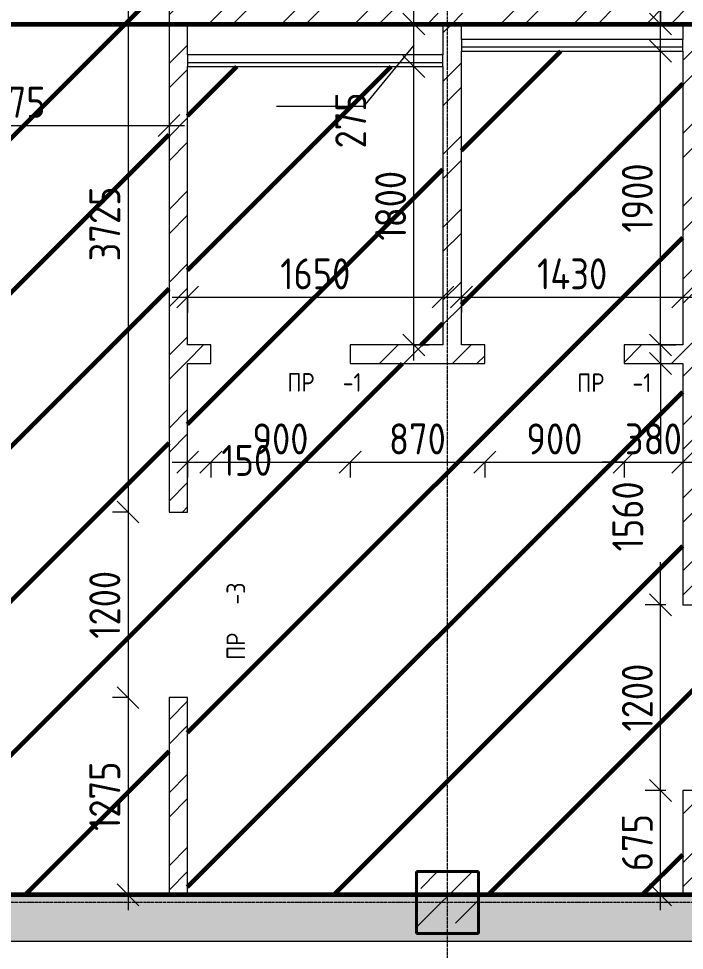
# Model space of a CAD drawing. Header units: millimetres. Extents: x -56773 to 323062, y -262288 to 76460.
# Drawn here: x -11972 to -7670, y -7304 to -1280 of the extents above; entities that cross this region are included whole.
import ezdxf

# ---------------------------------------------------------------- set-up
doc = ezdxf.new("R2010")
doc.units = ezdxf.units.MM
doc.linetypes.add('ADSK_Линия сетки', pattern=[25, 20, -2.5, 0, -2.5])
for name, color, linetype, lineweight in [('1.1) Шлифовка потолка', 5, 'Continuous', 60), ('Марки', 7, 'Continuous', 20), ('Несущие колонны', 7, 'Continuous', 18), ('Оси', 7, 'Continuous', 9), ('Размеры', 7, 'Continuous', 9), ('Стены внутренние', 7, 'Continuous', 18), ('Стены штриховка', 7, 'Continuous', 9)]:
    doc.layers.add(name, color=color, linetype=linetype, lineweight=lineweight)
doc.styles.add('GOST Common_3', font='', dxfattribs={"width": 0.9, "height": 200})
doc.styles.add('GOST Common_9', font='', dxfattribs={"width": 0.9, "height": 120})
doc.styles.get('GOST Common_3').set_extended_font_data('GOST Common')
doc.styles.get('GOST Common_9').set_extended_font_data('GOST Common')
doc.dimstyles.new('ADSK_Основной_2_0', dxfattribs={"dimscale": 304.8, "dimtxt": 201.142999, "dimasz": 0.463911, "dimexe": 0.328084, "dimexo": 0.328084, "dimgap": 0.164042, "dimtad": 1, "dimdec": 3, "dimrnd": 0.001, "dimdsep": 46, "dimtxsty": 'GOST Common_3', "dimblk1": 'OBLIQUE', "dimblk2": 'OBLIQUE', "dimsah": 1, "dimcen": 0.09, "dimdle": 0.328084, "dimazin": 2, "dimtfac": 1, "dimtdec": 4, "dimtix": 1, "dimtmove": 0, "dimatfit": 3, "dimfxl": 1, "dimtvp": 1, "dimtolj": 1, "dimtzin": 0, "dimlwd": 20, "dimlwe": 20, "dimarcsym": 2})
doc.dimstyles.new('ADSK_Основной_2_0_1', dxfattribs={"dimscale": 304.8, "dimtxt": 201.142999, "dimasz": 0.463911, "dimexe": 0.328084, "dimexo": 0.328084, "dimgap": 0.164042, "dimtad": 1, "dimdec": 3, "dimrnd": 0.001, "dimdsep": 46, "dimtxsty": 'GOST Common_3', "dimblk1": 'OBLIQUE', "dimblk2": 'OBLIQUE', "dimsah": 1, "dimcen": 0.09, "dimdle": 0.328084, "dimazin": 2, "dimtfac": 1, "dimtdec": 4, "dimtix": 1, "dimtmove": 1, "dimatfit": 3, "dimfxl": 1, "dimtvp": 1, "dimtolj": 1, "dimtzin": 0, "dimlwd": 20, "dimlwe": 20, "dimarcsym": 2})
pattern_1 = [(45, (0, 0), (-224.5064, 224.5064), []), (45, (224.5, 0), (-224.5064, 224.5064), [396.875, -79.375, 3.353, -76.022])]
pattern_2 = [(45, (0, 0), (-235.732, 235.732), []), (45, (157.15, 0), (-235.732, 235.732), [])]

# ---------------------------------------------------------------- blocks, each defined once
blk = doc.blocks.new('ADSK_КолоннаЖБ_Прямоугольная - 400x400 мм-1809659-Кладочный план подвала')
at = {"layer": 'Несущие колонны', "lineweight": 40}
for p, q in [((-200, 200), (200, 200)), ((-200, -200), (-200, 200)), ((200, 200), (200, -200)), ((200, -200), (-200, -200))]:
    blk.add_line(p, q, dxfattribs=at)
blk = doc.blocks.new('_Oblique')
at = {"color": 0, "linetype": 'ByBlock', "lineweight": -2}
blk.add_line((-0.5, -0.5), (0.5, 0.5), dxfattribs=at)
blk = doc.blocks.new('DIMBLOCK159-Кладочный план подвала')
at = {"layer": 'Defpoints', "color": 0, "transparency": 16777216}
for p in [(-13075, -1565), (-11000, -1870.8), (-11000, -1970.8)]:
    blk.add_point(p, dxfattribs=at)
at = {"layer": 'Размеры', "color": 0, "lineweight": 20, "transparency": 16777216}
for p, q in [((-13075, -1665), (-13075, -2070.8)), ((-13175, -1970.8), (-10900, -1970.8)), ((-11000, -1970.8), (-11000, -2070.8))]:
    blk.add_line(p, q, dxfattribs=at)
at = {"layer": 'Размеры', "color": 0, "lineweight": 20, "transparency": 16777216, "xscale": 141.4, "yscale": 141.4, "zscale": 141.4, "rotation": 180}
blk.add_blockref('_Oblique', (-13075, -1970.8), dxfattribs=at)
at = {"layer": 'Размеры', "color": 0, "lineweight": 20, "transparency": 16777216, "xscale": 141.4, "yscale": 141.4, "zscale": 141.4}
blk.add_blockref('_Oblique', (-11000, -1970.8), dxfattribs=at)
at = {"layer": 'Размеры', "color": 0, "lineweight": 9, "transparency": 16777216, "insert": (-12037.5, -1820.8), "char_height": 200, "width": 605.475, "attachment_point": 5, "style": 'GOST Common_3'}
blk.add_mtext('\\A1;2075', dxfattribs=at)
blk = doc.blocks.new('DIMBLOCK162-Кладочный план подвала')
at = {"layer": 'Defpoints', "color": 0, "transparency": 16777216}
for p in [(-11000, -745), (-11265.2, -4470), (-11165.2, -4470)]:
    blk.add_point(p, dxfattribs=at)
at = {"layer": 'Размеры', "color": 0, "lineweight": 20, "transparency": 16777216}
for p, q in [((-11265.2, -645), (-11265.2, -4570)), ((-11100, -745), (-11365.2, -745)), ((-11265.2, -4470), (-11365.2, -4470))]:
    blk.add_line(p, q, dxfattribs=at)
at = {"layer": 'Размеры', "color": 0, "lineweight": 20, "transparency": 16777216, "xscale": 141.4, "yscale": 141.4, "zscale": 141.4}
for p, rotation in [((-11265.2, -745), 90), ((-11265.2, -4470), 270)]:
    blk.add_blockref('_Oblique', p, dxfattribs=dict(at, rotation=rotation))
at = {"layer": 'Размеры', "color": 0, "lineweight": 9, "transparency": 16777216, "insert": (-11415.2, -2607.5), "char_height": 200, "width": 605.475, "attachment_point": 5, "rotation": 90, "style": 'GOST Common_3'}
blk.add_mtext('\\A1;3725', dxfattribs=at)
blk = doc.blocks.new('DIMBLOCK163-Кладочный план подвала')
at = {"layer": 'Defpoints', "color": 0, "transparency": 16777216}
for p in [(-11165.2, -4470), (-11265.2, -5670), (-11165.2, -5670)]:
    blk.add_point(p, dxfattribs=at)
at = {"layer": 'Размеры', "color": 0, "lineweight": 20, "transparency": 16777216}
for p, q in [((-11265.2, -4370), (-11265.2, -5770)), ((-11265.2, -4470), (-11365.2, -4470)), ((-11265.2, -5670), (-11365.2, -5670))]:
    blk.add_line(p, q, dxfattribs=at)
at = {"layer": 'Размеры', "color": 0, "lineweight": 20, "transparency": 16777216, "xscale": 141.4, "yscale": 141.4, "zscale": 141.4}
for p, rotation in [((-11265.2, -4470), 90), ((-11265.2, -5670), 270)]:
    blk.add_blockref('_Oblique', p, dxfattribs=dict(at, rotation=rotation))
at = {"layer": 'Размеры', "color": 0, "lineweight": 9, "transparency": 16777216, "insert": (-11415.2, -5070), "char_height": 200, "width": 560.473, "attachment_point": 5, "rotation": 90, "style": 'GOST Common_3'}
blk.add_mtext('\\A1;1200', dxfattribs=at)
blk = doc.blocks.new('DIMBLOCK164-Кладочный план подвала')
at = {"layer": 'Defpoints', "color": 0, "transparency": 16777216}
for p in [(-11165.2, -5670), (-11265.2, -6945), (-11165.2, -6945)]:
    blk.add_point(p, dxfattribs=at)
at = {"layer": 'Размеры', "color": 0, "lineweight": 20, "transparency": 16777216}
for p, q in [((-11265.2, -5570), (-11265.2, -7045)), ((-11265.2, -5670), (-11365.2, -5670)), ((-11265.2, -6945), (-11365.2, -6945))]:
    blk.add_line(p, q, dxfattribs=at)
at = {"layer": 'Размеры', "color": 0, "lineweight": 20, "transparency": 16777216, "xscale": 141.4, "yscale": 141.4, "zscale": 141.4}
for p, rotation in [((-11265.2, -5670), 90), ((-11265.2, -6945), 270)]:
    blk.add_blockref('_Oblique', p, dxfattribs=dict(at, rotation=rotation))
at = {"layer": 'Размеры', "color": 0, "lineweight": 9, "transparency": 16777216, "insert": (-11415.2, -6307.5), "char_height": 200, "width": 560.473, "attachment_point": 5, "rotation": 90, "style": 'GOST Common_3'}
blk.add_mtext('\\A1;1275', dxfattribs=at)
blk = doc.blocks.new('DIMBLOCK165-Кладочный план подвала')
at = {"layer": 'Defpoints', "color": 0, "transparency": 16777216}
for p in [(-10880, -4047.3), (-10730, -4047.3), (-10730, -4147.3)]:
    blk.add_point(p, dxfattribs=at)
at = {"layer": 'Размеры', "color": 0, "lineweight": 20, "transparency": 16777216}
for p, q in [((-10980, -4147.3), (-10630, -4147.3)), ((-10880, -4147.3), (-10880, -4247.3)), ((-10730, -4147.3), (-10730, -4247.3))]:
    blk.add_line(p, q, dxfattribs=at)
at = {"layer": 'Размеры', "color": 0, "lineweight": 20, "transparency": 16777216, "xscale": 141.4, "yscale": 141.4, "zscale": 141.4, "rotation": 180}
blk.add_blockref('_Oblique', (-10880, -4147.3), dxfattribs=at)
at = {"layer": 'Размеры', "color": 0, "lineweight": 20, "transparency": 16777216, "xscale": 141.4, "yscale": 141.4, "zscale": 141.4}
blk.add_blockref('_Oblique', (-10730, -4147.3), dxfattribs=at)
at = {"layer": 'Размеры', "color": 0, "lineweight": 9, "transparency": 16777216, "insert": (-10662.3, -4036), "char_height": 200, "width": 409.104, "attachment_point": 1, "line_spacing_factor": 1.022761, "style": 'GOST Common_3'}
blk.add_mtext('\\A1;150', dxfattribs=at)
blk = doc.blocks.new('DIMBLOCK166-Кладочный план подвала')
at = {"layer": 'Defpoints', "color": 0, "transparency": 16777216}
for p in [(-10730, -4047.3), (-9830, -4047.3), (-9830, -4147.3)]:
    blk.add_point(p, dxfattribs=at)
at = {"layer": 'Размеры', "color": 0, "lineweight": 20, "transparency": 16777216}
for p, q in [((-10830, -4147.3), (-9730, -4147.3)), ((-10730, -4147.3), (-10730, -4247.3)), ((-9830, -4147.3), (-9830, -4247.3))]:
    blk.add_line(p, q, dxfattribs=at)
at = {"layer": 'Размеры', "color": 0, "lineweight": 20, "transparency": 16777216, "xscale": 141.4, "yscale": 141.4, "zscale": 141.4, "rotation": 180}
blk.add_blockref('_Oblique', (-10730, -4147.3), dxfattribs=at)
at = {"layer": 'Размеры', "color": 0, "lineweight": 20, "transparency": 16777216, "xscale": 141.4, "yscale": 141.4, "zscale": 141.4}
blk.add_blockref('_Oblique', (-9830, -4147.3), dxfattribs=at)
at = {"layer": 'Размеры', "color": 0, "lineweight": 9, "transparency": 16777216, "insert": (-10280, -3997.3), "char_height": 200, "width": 454.106, "attachment_point": 5, "style": 'GOST Common_3'}
blk.add_mtext('\\A1;900', dxfattribs=at)
blk = doc.blocks.new('DIMBLOCK167-Кладочный план подвала')
at = {"layer": 'Defpoints', "color": 0, "transparency": 16777216}
for p in [(-9830, -4047.3), (-8960, -4047.3), (-8960, -4147.3)]:
    blk.add_point(p, dxfattribs=at)
at = {"layer": 'Размеры', "color": 0, "lineweight": 20, "transparency": 16777216}
for p, q in [((-9930, -4147.3), (-8860, -4147.3)), ((-9830, -4147.3), (-9830, -4247.3)), ((-8960, -4147.3), (-8960, -4247.3))]:
    blk.add_line(p, q, dxfattribs=at)
at = {"layer": 'Размеры', "color": 0, "lineweight": 20, "transparency": 16777216, "xscale": 141.4, "yscale": 141.4, "zscale": 141.4, "rotation": 180}
blk.add_blockref('_Oblique', (-9830, -4147.3), dxfattribs=at)
at = {"layer": 'Размеры', "color": 0, "lineweight": 20, "transparency": 16777216, "xscale": 141.4, "yscale": 141.4, "zscale": 141.4}
blk.add_blockref('_Oblique', (-8960, -4147.3), dxfattribs=at)
at = {"layer": 'Размеры', "color": 0, "lineweight": 9, "transparency": 16777216, "insert": (-9395, -3997.3), "char_height": 200, "width": 454.106, "attachment_point": 5, "style": 'GOST Common_3'}
blk.add_mtext('\\A1;870', dxfattribs=at)
blk = doc.blocks.new('DIMBLOCK168-Кладочный план подвала')
at = {"layer": 'Defpoints', "color": 0, "transparency": 16777216}
for p in [(-8960, -4047.3), (-8060, -4047.3), (-8060, -4147.3)]:
    blk.add_point(p, dxfattribs=at)
at = {"layer": 'Размеры', "color": 0, "lineweight": 20, "transparency": 16777216}
for p, q in [((-9060, -4147.3), (-7960, -4147.3)), ((-8960, -4147.3), (-8960, -4247.3)), ((-8060, -4147.3), (-8060, -4247.3))]:
    blk.add_line(p, q, dxfattribs=at)
at = {"layer": 'Размеры', "color": 0, "lineweight": 20, "transparency": 16777216, "xscale": 141.4, "yscale": 141.4, "zscale": 141.4, "rotation": 180}
blk.add_blockref('_Oblique', (-8960, -4147.3), dxfattribs=at)
at = {"layer": 'Размеры', "color": 0, "lineweight": 20, "transparency": 16777216, "xscale": 141.4, "yscale": 141.4, "zscale": 141.4}
blk.add_blockref('_Oblique', (-8060, -4147.3), dxfattribs=at)
at = {"layer": 'Размеры', "color": 0, "lineweight": 9, "transparency": 16777216, "insert": (-8510, -3997.3), "char_height": 200, "width": 454.106, "attachment_point": 5, "style": 'GOST Common_3'}
blk.add_mtext('\\A1;900', dxfattribs=at)
blk = doc.blocks.new('DIMBLOCK169-Кладочный план подвала')
at = {"layer": 'Defpoints', "color": 0, "transparency": 16777216}
for p in [(-8060, -4047.3), (-7680, -4047.3), (-7680, -4147.3)]:
    blk.add_point(p, dxfattribs=at)
at = {"layer": 'Размеры', "color": 0, "lineweight": 20, "transparency": 16777216}
for p, q in [((-8060, -4147.3), (-8201.4, -4147.3)), ((-8060, -4147.3), (-8060, -4247.3)), ((-8060, -4147.3), (-7680, -4147.3)), ((-7680, -4147.3), (-7680, -4247.3)), ((-7680, -4147.3), (-7538.6, -4147.3))]:
    blk.add_line(p, q, dxfattribs=at)
at = {"layer": 'Размеры', "color": 0, "lineweight": 20, "transparency": 16777216, "xscale": 141.4, "yscale": 141.4, "zscale": 141.4}
blk.add_blockref('_Oblique', (-8060, -4147.3), dxfattribs=at)
at = {"layer": 'Размеры', "color": 0, "lineweight": 20, "transparency": 16777216, "xscale": 141.4, "yscale": 141.4, "zscale": 141.4, "rotation": 180}
blk.add_blockref('_Oblique', (-7680, -4147.3), dxfattribs=at)
at = {"layer": 'Размеры', "color": 0, "lineweight": 9, "transparency": 16777216, "insert": (-7870, -3997.3), "char_height": 200, "width": 454.106, "attachment_point": 5, "style": 'GOST Common_3'}
blk.add_mtext('\\A1;380', dxfattribs=at)
blk = doc.blocks.new('DIMBLOCK170-Кладочный план подвала')
at = {"layer": 'Defpoints', "color": 0, "transparency": 16777216}
for p in [(-9518, -1590), (-9418, -1590), (-9518, -3390)]:
    blk.add_point(p, dxfattribs=at)
at = {"layer": 'Размеры', "color": 0, "lineweight": 20, "transparency": 16777216}
for p, q in [((-9418, -3490), (-9418, -1490)), ((-9418, -1590), (-9318, -1590)), ((-9418, -3390), (-9318, -3390))]:
    blk.add_line(p, q, dxfattribs=at)
at = {"layer": 'Размеры', "color": 0, "lineweight": 20, "transparency": 16777216, "xscale": 141.4, "yscale": 141.4, "zscale": 141.4}
for p, rotation in [((-9418, -1590), 90), ((-9418, -3390), 270)]:
    blk.add_blockref('_Oblique', p, dxfattribs=dict(at, rotation=rotation))
at = {"layer": 'Размеры', "color": 0, "lineweight": 9, "transparency": 16777216, "insert": (-9568, -2490), "char_height": 200, "width": 560.473, "attachment_point": 5, "rotation": 90, "style": 'GOST Common_3'}
blk.add_mtext('\\A1;1800', dxfattribs=at)
blk = doc.blocks.new('DIMBLOCK171-Кладочный план подвала')
at = {"layer": 'Defpoints', "color": 0, "transparency": 16777216}
for p in [(-9518, -1315), (-9418, -1315), (-9518, -1590)]:
    blk.add_point(p, dxfattribs=at)
at = {"layer": 'Размеры', "color": 0, "lineweight": 20, "transparency": 16777216}
for p, q in [((-9418, -1690), (-9418, -1215)), ((-9418, -1315), (-9318, -1315)), ((-9418, -1452.5), (-9742.8, -1848.5)), ((-9418, -1590), (-9318, -1590)), ((-9742.8, -1848.5), (-10305.7, -1848.5))]:
    blk.add_line(p, q, dxfattribs=at)
at = {"layer": 'Размеры', "color": 0, "lineweight": 20, "transparency": 16777216, "xscale": 141.4, "yscale": 141.4, "zscale": 141.4}
for p, rotation in [((-9418, -1315), 90), ((-9418, -1590), 270)]:
    blk.add_blockref('_Oblique', p, dxfattribs=dict(at, rotation=rotation))
at = {"layer": 'Размеры', "color": 0, "lineweight": 9, "transparency": 16777216, "insert": (-9926.2, -2119.2), "char_height": 200, "width": 454.106, "attachment_point": 1, "rotation": 90, "line_spacing_factor": 1.022761, "style": 'GOST Common_3'}
blk.add_mtext('\\A1;275', dxfattribs=at)
blk = doc.blocks.new('DIMBLOCK172-Кладочный план подвала')
at = {"layer": 'Defpoints', "color": 0, "transparency": 16777216}
for p in [(-7924, -1490), (-7824, -1490), (-7924, -3390)]:
    blk.add_point(p, dxfattribs=at)
at = {"layer": 'Размеры', "color": 0, "lineweight": 20, "transparency": 16777216}
for p, q in [((-7824, -3490), (-7824, -1390)), ((-7824, -1490), (-7724, -1490)), ((-7824, -3390), (-7724, -3390))]:
    blk.add_line(p, q, dxfattribs=at)
at = {"layer": 'Размеры', "color": 0, "lineweight": 20, "transparency": 16777216, "xscale": 141.4, "yscale": 141.4, "zscale": 141.4}
for p, rotation in [((-7824, -1490), 90), ((-7824, -3390), 270)]:
    blk.add_blockref('_Oblique', p, dxfattribs=dict(at, rotation=rotation))
at = {"layer": 'Размеры', "color": 0, "lineweight": 9, "transparency": 16777216, "insert": (-7974, -2440), "char_height": 200, "width": 560.473, "attachment_point": 5, "rotation": 90, "style": 'GOST Common_3'}
blk.add_mtext('\\A1;1900', dxfattribs=at)
blk = doc.blocks.new('DIMBLOCK173-Кладочный план подвала')
at = {"layer": 'Defpoints', "color": 0, "transparency": 16777216}
for p in [(-7924, -1315), (-7824, -1315), (-7924, -1490)]:
    blk.add_point(p, dxfattribs=at)
at = {"layer": 'Размеры', "color": 0, "lineweight": 20, "transparency": 16777216}
for p, q in [((-7682.6, -785.1), (-7824, -785.1)), ((-7824, -785.1), (-7824, -1315)), ((-7824, -1590), (-7824, -1215)), ((-7824, -1315), (-7724, -1315)), ((-7824, -1490), (-7724, -1490))]:
    blk.add_line(p, q, dxfattribs=at)
at = {"layer": 'Размеры', "color": 0, "lineweight": 20, "transparency": 16777216, "xscale": 141.4, "yscale": 141.4, "zscale": 141.4}
for p, rotation in [((-7824, -1315), 90), ((-7824, -1490), 270)]:
    blk.add_blockref('_Oblique', p, dxfattribs=dict(at, rotation=rotation))
at = {"layer": 'Размеры', "color": 0, "lineweight": 9, "transparency": 16777216, "insert": (-7551.7, -806.3), "char_height": 200, "width": 409.104, "attachment_point": 1, "rotation": 90, "line_spacing_factor": 1.022761, "style": 'GOST Common_3'}
blk.add_mtext('\\A1;175', dxfattribs=at)
blk = doc.blocks.new('DIMBLOCK174-Кладочный план подвала')
at = {"layer": 'Defpoints', "color": 0, "transparency": 16777216}
for p in [(-10880, -2980.2), (-9230, -2980.2), (-9230, -3080.1)]:
    blk.add_point(p, dxfattribs=at)
at = {"layer": 'Размеры', "color": 0, "lineweight": 20, "transparency": 16777216}
for p, q in [((-10980, -3080.1), (-9130, -3080.1)), ((-10880, -3080.2), (-10880, -3180.1)), ((-9230, -3080.2), (-9230, -3180.1))]:
    blk.add_line(p, q, dxfattribs=at)
at = {"layer": 'Размеры', "color": 0, "lineweight": 20, "transparency": 16777216, "xscale": 141.4, "yscale": 141.4, "zscale": 141.4, "rotation": 180}
blk.add_blockref('_Oblique', (-10880, -3080.1), dxfattribs=at)
at = {"layer": 'Размеры', "color": 0, "lineweight": 20, "transparency": 16777216, "xscale": 141.4, "yscale": 141.4, "zscale": 141.4}
blk.add_blockref('_Oblique', (-9230, -3080.1), dxfattribs=at)
at = {"layer": 'Размеры', "color": 0, "lineweight": 9, "transparency": 16777216, "insert": (-10055, -2930.1), "char_height": 200, "width": 560.473, "attachment_point": 5, "style": 'GOST Common_3'}
blk.add_mtext('\\A1;1650', dxfattribs=at)
blk = doc.blocks.new('DIMBLOCK175-Кладочный план подвала')
at = {"layer": 'Defpoints', "color": 0, "transparency": 16777216}
for p in [(-9110, -2980.2), (-7680, -2980.2), (-7680, -3080.1)]:
    blk.add_point(p, dxfattribs=at)
at = {"layer": 'Размеры', "color": 0, "lineweight": 20, "transparency": 16777216}
for p, q in [((-9210, -3080.1), (-7580, -3080.1)), ((-9110, -3080.2), (-9110, -3180.1)), ((-7680, -3080.2), (-7680, -3180.1))]:
    blk.add_line(p, q, dxfattribs=at)
at = {"layer": 'Размеры', "color": 0, "lineweight": 20, "transparency": 16777216, "xscale": 141.4, "yscale": 141.4, "zscale": 141.4, "rotation": 180}
blk.add_blockref('_Oblique', (-9110, -3080.1), dxfattribs=at)
at = {"layer": 'Размеры', "color": 0, "lineweight": 20, "transparency": 16777216, "xscale": 141.4, "yscale": 141.4, "zscale": 141.4}
blk.add_blockref('_Oblique', (-7680, -3080.1), dxfattribs=at)
at = {"layer": 'Размеры', "color": 0, "lineweight": 9, "transparency": 16777216, "insert": (-8395, -2930.1), "char_height": 200, "width": 580.928, "attachment_point": 5, "style": 'GOST Common_3'}
blk.add_mtext('\\A1;1430', dxfattribs=at)
blk = doc.blocks.new('DIMBLOCK183-Кладочный план подвала')
at = {"layer": 'Defpoints', "color": 0, "transparency": 16777216}
for p in [(-7824, -6270), (-7690, -6270), (-7924, -6945)]:
    blk.add_point(p, dxfattribs=at)
at = {"layer": 'Размеры', "color": 0, "lineweight": 20, "transparency": 16777216}
for p, q in [((-7824, -7045), (-7824, -6170)), ((-7790, -6270), (-7924, -6270)), ((-7824, -6945), (-7724, -6945))]:
    blk.add_line(p, q, dxfattribs=at)
at = {"layer": 'Размеры', "color": 0, "lineweight": 20, "transparency": 16777216, "xscale": 141.4, "yscale": 141.4, "zscale": 141.4}
for p, rotation in [((-7824, -6270), 90), ((-7824, -6945), 270)]:
    blk.add_blockref('_Oblique', p, dxfattribs=dict(at, rotation=rotation))
at = {"layer": 'Размеры', "color": 0, "lineweight": 9, "transparency": 16777216, "insert": (-7974, -6607.5), "char_height": 200, "width": 454.106, "attachment_point": 5, "rotation": 90, "style": 'GOST Common_3'}
blk.add_mtext('\\A1;675', dxfattribs=at)
blk = doc.blocks.new('DIMBLOCK184-Кладочный план подвала')
at = {"layer": 'Defpoints', "color": 0, "transparency": 16777216}
for p in [(-7824, -5070), (-7690, -5070), (-7690, -6270)]:
    blk.add_point(p, dxfattribs=at)
at = {"layer": 'Размеры', "color": 0, "lineweight": 20, "transparency": 16777216}
for p, q in [((-7824, -6370), (-7824, -4970)), ((-7790, -5070), (-7924, -5070)), ((-7790, -6270), (-7924, -6270))]:
    blk.add_line(p, q, dxfattribs=at)
at = {"layer": 'Размеры', "color": 0, "lineweight": 20, "transparency": 16777216, "xscale": 141.4, "yscale": 141.4, "zscale": 141.4}
for p, rotation in [((-7824, -5070), 90), ((-7824, -6270), 270)]:
    blk.add_blockref('_Oblique', p, dxfattribs=dict(at, rotation=rotation))
at = {"layer": 'Размеры', "color": 0, "lineweight": 9, "transparency": 16777216, "insert": (-7974, -5670), "char_height": 200, "width": 560.473, "attachment_point": 5, "rotation": 90, "style": 'GOST Common_3'}
blk.add_mtext('\\A1;1200', dxfattribs=at)
blk = doc.blocks.new('DIMBLOCK185-Кладочный план подвала')
at = {"layer": 'Defpoints', "color": 0, "transparency": 16777216}
for p in [(-7924, -3510), (-7824, -3510), (-7690, -5070)]:
    blk.add_point(p, dxfattribs=at)
at = {"layer": 'Размеры', "color": 0, "lineweight": 20, "transparency": 16777216}
for p, q in [((-7824, -3410), (-7824, -4094.6)), ((-7824, -3510), (-7724, -3510)), ((-7824, -5170), (-7824, -4794.6)), ((-7790, -5070), (-7924, -5070))]:
    blk.add_line(p, q, dxfattribs=at)
at = {"layer": 'Размеры', "color": 0, "lineweight": 20, "transparency": 16777216, "xscale": 141.4, "yscale": 141.4, "zscale": 141.4}
for p, rotation in [((-7824, -3510), 90), ((-7824, -5070), 270)]:
    blk.add_blockref('_Oblique', p, dxfattribs=dict(at, rotation=rotation))
at = {"layer": 'Размеры', "color": 0, "lineweight": 9, "transparency": 16777216, "insert": (-8135.4, -4724.8), "char_height": 200, "width": 560.473, "attachment_point": 1, "rotation": 90, "line_spacing_factor": 1.022761, "style": 'GOST Common_3'}
blk.add_mtext('\\A1;1560', dxfattribs=at)

msp = doc.modelspace()

# ---------------------------------------------------------------- hatches: boundary and pattern name
at = {"layer": '1.1) Шлифовка потолка', "transparency": 33554687}
h = msp.add_hatch(dxfattribs=at)
h.set_pattern_fill('ANSI31', color=256, scale=222)
h.paths.add_polyline_path([(-9650, 13974.969), (-9770, 13974.969), (-9770, 16104.969), (-9650, 16104.969), (-9650, 17154.969), (-9770, 17154.969), (-9770, 20434.969), (-10070, 20434.969), (-10070, 20554.969), (-9650, 20554.969), (-9650, 23754.969), (-12900, 23754.969), (-12900, 20554.969), (-11620, 20554.969), (-11620, 20434.969), (-12900, 20434.969), (-12900, 20154.969), (-13020, 20154.969), (-13020, 19104.969), (-12900, 19104.969), (-12900, 17779.969), (-13020, 17779.969), (-13020, 16229.969), (-12900, 16229.969), (-12900, 14804.969), (-12900, 14354.969), (-13020, 14354.969), (-13020, 12804.969), (-12900, 12804.969), (-12900, 11004.969), (-12900, 10704.969), (-13020, 10704.969), (-13020, 9804.969), (-12900, 9804.969), (-12900, 7999.969), (-13020, 7999.969), (-13020, 7099.969), (-12900, 7099.969), (-12900, 5709.969), (-13020, 5709.969), (-13020, 4659.969), (-12900, 4659.969), (-12900, 2929.969), (-13800, 2929.969), (-13800, 2779.969), (-13920, 2779.969), (-13920, 1579.969), (-13800, 1579.969), (-13800, 779.969), (-13075, 779.969), (-13075, -1315.031), (-11000, -1315.031), (-11000, -745.031), (-9450, -745.031), (-8950, -745.031), (-8950, -1195.031), (-4925, -1195.031), (-4925, -1315.031), (-3725, -1315.031), (-3725, -1195.031), (-3450, -1195.031), (-3450, -745.031), (-2950, -745.031), (-2950, -1195.031), (-2080, -1195.031), (-2080, -1315.031), (-1030, -1315.031), (-1030, -1195.031), (-745, -1195.031), (-745, -425.031), (1290, -425.031), (1290, 14.969), (1410, 14.969), (1410, 2064.969), (1290, 2064.969), (1290, 9354.969), (-260, 9354.969), (-260, 7564.969), (-380, 7564.969), (-380, 9354.969), (-2880, 9354.969), (-2880, 6104.969), (-380, 6104.969), (-380, 6564.969), (-260, 6564.969), (-260, 5124.969), (-380, 5124.969), (-380, 5984.969), (-2880, 5984.969), (-2880, 3679.969), (-380, 3679.969), (-380, 4124.969), (-260, 4124.969), (-260, 2834.969), (-4580, 2834.969), (-4580, 2954.969), (-5580, 2954.969), (-5580, 2834.969), (-6975, 2834.969), (-6975, 2954.969), (-7975, 2954.969), (-7975, 2834.969), (-9770, 2834.969), (-9770, 4459.969), (-9770, 5959.969), (-9770, 7449.969), (-9650, 7449.969), (-9650, 8649.969), (-9770, 8649.969), (-9770, 12774.969), (-9650, 12774.969)])
h = msp.add_hatch(dxfattribs=at)
h.set_pattern_fill('ANSI31', color=256, scale=222)
h.paths.add_polyline_path([(-3400, -1315.031), (-5465, -1315.031), (-5465, -1815.031), (-5585, -1815.031), (-5585, -1315.031), (-7285, -1315.031), (-7285, -2790.031), (-5585, -2790.031), (-5585, -2715.031), (-5465, -2715.031), (-5465, -3235.031), (-5585, -3235.031), (-5585, -3085.031), (-7385, -3085.031), (-7385, -4285.031), (-5585, -4285.031), (-5585, -4135.031), (-5465, -4135.031), (-5465, -4405.031), (-7560, -4405.031), (-7560, -5070.031), (-7680, -5070.031), (-7680, -3510.031), (-8060, -3510.031), (-8060, -3390.031), (-7680, -3390.031), (-7680, -1490.031), (-9110, -1490.031), (-9110, -3390.031), (-8960, -3390.031), (-8960, -3510.031), (-9830, -3510.031), (-9830, -3390.031), (-9230, -3390.031), (-9230, -1590.031), (-10880, -1590.031), (-10880, -3390.031), (-10730, -3390.031), (-10730, -3510.031), (-10880, -3510.031), (-10880, -4470.031), (-11000, -4470.031), (-11000, -1315.031), (-13075, -1315.031), (-13075, -1565.031), (-13800, -1565.031), (-13800, -4470.031), (-13920, -4470.031), (-13920, -3510.031), (-14200, -3510.031), (-14200, -3390.031), (-13920, -3390.031), (-13920, -1590.031), (-15400, -1590.031), (-15400, -3390.031), (-15100, -3390.031), (-15100, -3510.031), (-15895, -3510.031), (-15895, -3390.031), (-15695, -3390.031), (-15695, -1490.031), (-16895, -1490.031), (-16895, -3390.031), (-16795, -3390.031), (-16795, -3510.031), (-17015, -3510.031), (-17015, -1315.031), (-19550, -1315.031), (-19550, -6795.031), (-19400, -6795.031), (-19400, -6945.031), (-13920, -6945.031), (-13920, -5670.031), (-13800, -5670.031), (-13800, -6520.031), (-13400, -6520.031), (-13400, -6795.031), (-13400, -6945.031), (-11000, -6945.031), (-11000, -5670.031), (-10880, -5670.031), (-10880, -6945.031), (-9400, -6945.031), (-9400, -6795.031), (-9000, -6795.031), (-9000, -6945.031), (-7680, -6945.031), (-7680, -6270.031), (-7560, -6270.031), (-7560, -6945.031), (-3400, -6945.031), (-3400, -6795.031)])
at = {"layer": 'Несущие колонны', "lineweight": 9}
h = msp.add_hatch(dxfattribs=at)
h.set_pattern_fill('FP_3', color=256, style=0, pattern_type=2)
h.set_pattern_definition(pattern_1)
h.paths.add_polyline_path([(-9000, -7195.031), (-9000, -6795.031), (-9400, -6795.031), (-9400, -7195.031)])
at = {"layer": 'Стены внутренние', "lineweight": 9}
h = msp.add_hatch(dxfattribs=at)
h.set_pattern_fill('FP_2', color=256, style=0, pattern_type=2)
h.set_pattern_definition(pattern_2)
h.paths.add_polyline_path([(-3280, -1315.031), (-3238, -1315.031), (-3238, -1245.031), (-3450, -1245.031), (-3450, -1195.031), (-3725, -1195.031), (-3725, -1315.031), (-3400, -1315.031)])
h.paths.add_polyline_path([(-4925, -1315.031), (-4925, -1195.031), (-8950, -1195.031), (-8950, -1245.031), (-9450, -1245.031), (-9450, -1195.031), (-11000, -1195.031), (-11000, -1315.031), (-5465, -1315.031)])
h = msp.add_hatch(dxfattribs=at)
h.set_pattern_fill('FP_2', color=256, style=0, pattern_type=2)
h.set_pattern_definition(pattern_2)
h.paths.add_polyline_path([(-11000, -6945.031), (-10880, -6945.031), (-10880, -5670.031), (-11000, -5670.031)])
h.paths.add_polyline_path([(-11000, -4470.031), (-10880, -4470.031), (-10880, -1315.031), (-11000, -1315.031), (-11000, -3729.2173)])
h = msp.add_hatch(dxfattribs=at)
h.set_pattern_fill('FP_2', color=256, style=0, pattern_type=2)
h.set_pattern_definition(pattern_2)
h.paths.add_polyline_path([(-9230, -3390.031), (-9110, -3390.031), (-9110, -1315.031), (-9230, -1315.031), (-9230, -1590.031)])
h = msp.add_hatch(dxfattribs=at)
h.set_pattern_fill('FP_2', color=256, style=0, pattern_type=2)
h.set_pattern_definition(pattern_2)
h.paths.add_polyline_path([(-7560, -6945.031), (-7560, -6270.031), (-7680, -6270.031), (-7680, -6945.031)])
h.paths.add_polyline_path([(-7680, -5070.031), (-7560, -5070.031), (-7560, -1315.031), (-7680, -1315.031), (-7680, -3729.2173)])
h = msp.add_hatch(dxfattribs=at)
h.set_pattern_fill('FP_2', color=256, style=0, pattern_type=2)
h.set_pattern_definition(pattern_2)
h.paths.add_polyline_path([(-7680, -3510.031), (-7680, -3390.031), (-8060, -3390.031), (-8060, -3510.031)])
h.paths.add_polyline_path([(-9830, -3510.031), (-8960, -3510.031), (-8960, -3390.031), (-9830, -3390.031)])
h.paths.add_polyline_path([(-10730, -3510.031), (-10730, -3390.031), (-10880, -3390.031), (-10880, -3510.031)])
h = msp.add_hatch(dxfattribs=at)
h.set_pattern_fill('FP_3', color=256, style=0, pattern_type=2)
h.set_pattern_definition(pattern_1)
h.paths.add_polyline_path([(61550, -7245.031), (61550, -6945.031), (49800, -6945.031), (49800, -7195.031), (49400, -7195.031), (49400, -6945.031), (34000, -6945.031), (34000, -7195.031), (33600, -7195.031), (33600, -6945.031), (28000, -6945.031), (28000, -7195.031), (27600, -7195.031), (27600, -6945.031), (22000, -6945.031), (22000, -7195.031), (21600, -7195.031), (21600, -6945.031), (9000, -6945.031), (9000, -7195.031), (8600, -7195.031), (8600, -6945.031), (3000, -6945.031), (3000, -7195.031), (2600, -7195.031), (2600, -6945.031), (-13400, -6945.031), (-13400, -7195.031), (-13800, -7195.031), (-13800, -6945.031), (-19400, -6945.031), (-19400, -7195.031), (-19550, -7195.031), (-19550, -7245.031), (52785.5782, -7245.031)])

# ---------------------------------------------------------------- linework, layer by layer
at = {"layer": '1.1) Шлифовка потолка'}
msp.add_lwpolyline([(61550, -6945.031), (-19550, -6945.031), (-19550, -1315.031), (61550, -1315.031)], close=True, dxfattribs=at)
at = {"layer": 'Несущие колонны', "lineweight": 9}
for p, q in [((-9000, -6795.031), (-9400, -6795.031)), ((-9400, -6795.031), (-9400, -7195.031)), ((-9000, -7195.031), (-9000, -6795.031)), ((-9400, -7195.031), (-9000, -7195.031))]:
    msp.add_line(p, q, dxfattribs=at)
at = {"layer": 'Оси', "linetype": 'ADSK_Линия сетки', "lineweight": 5}
for p, q in [((-9200, -10973.8823), (-9200, 24500.9141)), ((62221.372, -6995.031), (-25240.0967, -6995.031))]:
    msp.add_line(p, q, dxfattribs=at)
at = {"layer": 'Стены внутренние', "lineweight": 5}
for p, q in [((-11000, -745.031), (-11000, -4470.031)), ((-10880, -1315.031), (-9230, -1315.031)), ((-10880, -1515.031), (-10880, -1315.031)), ((-9230, -1315.031), (-9230, -1515.031)), ((-9110, -1415.031), (-9110, -1315.031)), ((-9110, -1315.031), (-7680, -1315.031)), ((-7680, -1315.031), (-7680, -1415.031)), ((-7680, -1415.031), (-9110, -1415.031)), ((-9110, -1490.031), (-7680, -1490.031)), ((-9110, -3390.031), (-9110, -1490.031)), ((-7680, -1490.031), (-7680, -3390.031)), ((-9230, -1515.031), (-10880, -1515.031)), ((-10880, -1590.031), (-9230, -1590.031)), ((-10880, -3390.031), (-10880, -1590.031)), ((-9230, -1590.031), (-9230, -3390.031)), ((-10730, -3390.031), (-10880, -3390.031)), ((-10730, -3510.031), (-10730, -3390.031)), ((-9230, -3390.031), (-9830, -3390.031)), ((-9830, -3390.031), (-9830, -3510.031)), ((-8960, -3390.031), (-9110, -3390.031)), ((-8960, -3510.031), (-8960, -3390.031)), ((-7680, -3390.031), (-8060, -3390.031)), ((-8060, -3390.031), (-8060, -3510.031)), ((-10880, -3510.031), (-10730, -3510.031)), ((-10880, -4470.031), (-10880, -3510.031)), ((-9830, -3510.031), (-8960, -3510.031)), ((-8060, -3510.031), (-7680, -3510.031)), ((-7680, -3510.031), (-7680, -5070.031)), ((-11000, -4470.031), (-10880, -4470.031)), ((-7680, -5070.031), (-7560, -5070.031)), ((-11000, -5670.031), (-11000, -6945.031)), ((-10880, -5670.031), (-11000, -5670.031)), ((-10880, -6945.031), (-10880, -5670.031)), ((-7680, -6270.031), (-7680, -6945.031)), ((-7560, -6270.031), (-7680, -6270.031)), ((-11000, -6945.031), (-13400, -6945.031)), ((-7680, -6945.031), (-10880, -6945.031)), ((-19850, -7245.031), (61850, -7245.031))]:
    msp.add_line(p, q, dxfattribs=at)
at = {"layer": 'Стены штриховка', "lineweight": 9}
for p, q in [((-9110, -1415.031), (-9110, -1490.031)), ((-7680, -1490.031), (-7680, -1415.031)), ((-7680, -1465.031), (-9110, -1465.031)), ((-10880, -1515.031), (-10880, -1590.031)), ((-9230, -1565.031), (-10880, -1565.031)), ((-9230, -1590.031), (-9230, -1515.031)), ((-11000, -6945.031), (-10880, -6945.031)), ((-7680, -6945.031), (-7560, -6945.031))]:
    msp.add_line(p, q, dxfattribs=at)

# ---------------------------------------------------------------- block references
at = {"layer": 'Несущие колонны', "lineweight": 40, "rotation": 89.9999999999999}
msp.add_blockref('ADSK_КолоннаЖБ_Прямоугольная - 400x400 мм-1809659-Кладочный план подвала', (-9200, -6995.031), dxfattribs=at)

# ---------------------------------------------------------------- texts
at = {"layer": 'Марки', "lineweight": 9, "char_height": 120, "attachment_point": 1, "style": 'GOST Common_9'}
for s, insert, width in [('ПР', (-10235.2762, -3571.8194), 432.91125), ('-1', (-9878.0887, -3571.8194), 331.898625), ('ПР', (-8362.2096, -3574.1039), 432.91125), ('-1', (-8005.0221, -3574.1039), 331.898625)]:
    msp.add_mtext(s, dxfattribs=dict(at, insert=insert, width=width))
at = {"layer": 'Марки', "lineweight": 9, "char_height": 120, "attachment_point": 1, "rotation": 90, "style": 'GOST Common_9'}
for s, insert, width in [('-3', (-10628.3793, -5068.4785), 389.620125), ('ПР', (-10628.3793, -5425.666), 432.91125)]:
    msp.add_mtext(s, dxfattribs=dict(at, insert=insert, width=width))

# ---------------------------------------------------------------- dimensions: what is measured, and where the dimension line sits
at = {"layer": 'Размеры', "lineweight": 9}
for base, p1, p2, override, picture, middle in [((-7824.0228, -1315.031), (-7924.0077, -1490.031), (-7924.0077, -1315.031), {"dimpost": '<>', "dimfxl": 175}, 'DIMBLOCK173-Кладочный план подвала', (-7638.5904, -785.0985)), ((-9418.0244, -1315.031), (-9518.0093, -1590.031), (-9518.0093, -1315.031), {"dimpost": '<>', "dimfxl": 275}, 'DIMBLOCK171-Кладочный план подвала', (-9792.8269, -1848.4624)), ((-7824.0228, -3510.031), (-7690, -5070.031), (-7924.0077, -3510.031), {"dimpost": '<>', "dimfxl": 1577.453526}, 'DIMBLOCK185-Кладочный план подвала', (-8002.0552, -4444.5973))]:
    dim = msp.add_linear_dim(base=base, p1=p1, p2=p2, angle=90, dimstyle='ADSK_Основной_2_0_1', override=override, dxfattribs=at)
    dim.commit()
    dim.dimension.update_dxf_attribs({"geometry": picture, "text_midpoint": middle, "dimtype": 160, "text_rotation": 90})
for base, p1, p2, override, picture, middle in [((-11265.2005, -4470.031), (-11000, -745.031), (-11165.2156, -4470.031), {"dimpost": '<>', "dimfxl": 3728.662118}, 'DIMBLOCK162-Кладочный план подвала', (-11415.2005, -2607.531)), ((-7824.0228, -1490.031), (-7924.0077, -3390.031), (-7924.0077, -1490.031), {"dimpost": '<>', "dimfxl": 1900}, 'DIMBLOCK172-Кладочный план подвала', (-7974.0228, -2440.031)), ((-9418.0244, -1590.031), (-9518.0093, -3390.031), (-9518.0093, -1590.031), {"dimpost": '<>', "dimfxl": 1800}, 'DIMBLOCK170-Кладочный план подвала', (-9568.0244, -2490.031)), ((-11265.2005, -5670.031), (-11165.2156, -4470.031), (-11165.2156, -5670.031), {"dimpost": '<>', "dimfxl": 1200}, 'DIMBLOCK163-Кладочный план подвала', (-11415.2005, -5070.031)), ((-7824.0228, -5070.031), (-7690, -6270.031), (-7690, -5070.031), {"dimpost": '<>', "dimfxl": 1200}, 'DIMBLOCK184-Кладочный план подвала', (-7974.0228, -5670.031)), ((-11265.2005, -6945.031), (-11165.2156, -5670.031), (-11165.2156, -6945.031), {"dimpost": '<>', "dimfxl": 1275}, 'DIMBLOCK164-Кладочный план подвала', (-11415.2005, -6307.531)), ((-7824.0228, -6270.031), (-7924.0077, -6945.031), (-7690, -6270.031), {"dimpost": '<>', "dimfxl": 714.412084}, 'DIMBLOCK183-Кладочный план подвала', (-7974.0228, -6607.531))]:
    dim = msp.add_linear_dim(base=base, p1=p1, p2=p2, angle=90, dimstyle='ADSK_Основной_2_0', override=override, dxfattribs=at)
    dim.commit()
    dim.dimension.update_dxf_attribs({"geometry": picture, "text_midpoint": middle})
for base, p1, p2, override, picture, middle in [((-11000, -1970.7711), (-13075, -1565.031), (-11000, -1870.7862), {"dimpost": '<>', "dimfxl": 2097.405839}, 'DIMBLOCK159-Кладочный план подвала', (-12037.5, -1820.7711)), ((-9230, -3080.1384), (-10880, -2980.1535), (-9230, -2980.1535), {"dimpost": '<>', "dimfxl": 1650}, 'DIMBLOCK174-Кладочный план подвала', (-10055, -2930.1384)), ((-7680, -3080.1384), (-9110, -2980.1535), (-7680, -2980.1535), {"dimpost": '<>', "dimfxl": 1430}, 'DIMBLOCK175-Кладочный план подвала', (-8395, -2930.1384)), ((-9830, -4147.2524), (-10730, -4047.2675), (-9830, -4047.2675), {"dimpost": '<>', "dimfxl": 900}, 'DIMBLOCK166-Кладочный план подвала', (-10280, -3997.2524)), ((-8960, -4147.2524), (-9830, -4047.2675), (-8960, -4047.2675), {"dimpost": '<>', "dimfxl": 870}, 'DIMBLOCK167-Кладочный план подвала', (-9395, -3997.2524)), ((-8060, -4147.2524), (-8960, -4047.2675), (-8060, -4047.2675), {"dimpost": '<>', "dimfxl": 900}, 'DIMBLOCK168-Кладочный план подвала', (-8510, -3997.2524)), ((-7680, -4147.2524), (-8060, -4047.2675), (-7680, -4047.2675), {"dimpost": '<>', "dimfxl": 380}, 'DIMBLOCK169-Кладочный план подвала', (-7870, -3997.2524))]:
    dim = msp.add_linear_dim(base=base, p1=p1, p2=p2, dimstyle='ADSK_Основной_2_0', override=override, dxfattribs=at)
    dim.commit()
    dim.dimension.update_dxf_attribs({"geometry": picture, "text_midpoint": middle})
dim = msp.add_linear_dim(base=(-10730, -4147.2524), p1=(-10880, -4047.2675), p2=(-10730, -4047.2675), dimstyle='ADSK_Основной_2_0_1', override={"dimpost": '<>', "dimfxl": 150}, dxfattribs=at)
dim.commit()
dim.dimension.update_dxf_attribs({"geometry": 'DIMBLOCK165-Кладочный план подвала', "text_midpoint": (-10457.7159, -4352.6932), "dimtype": 160})

doc.saveas('drawing.dxf')
